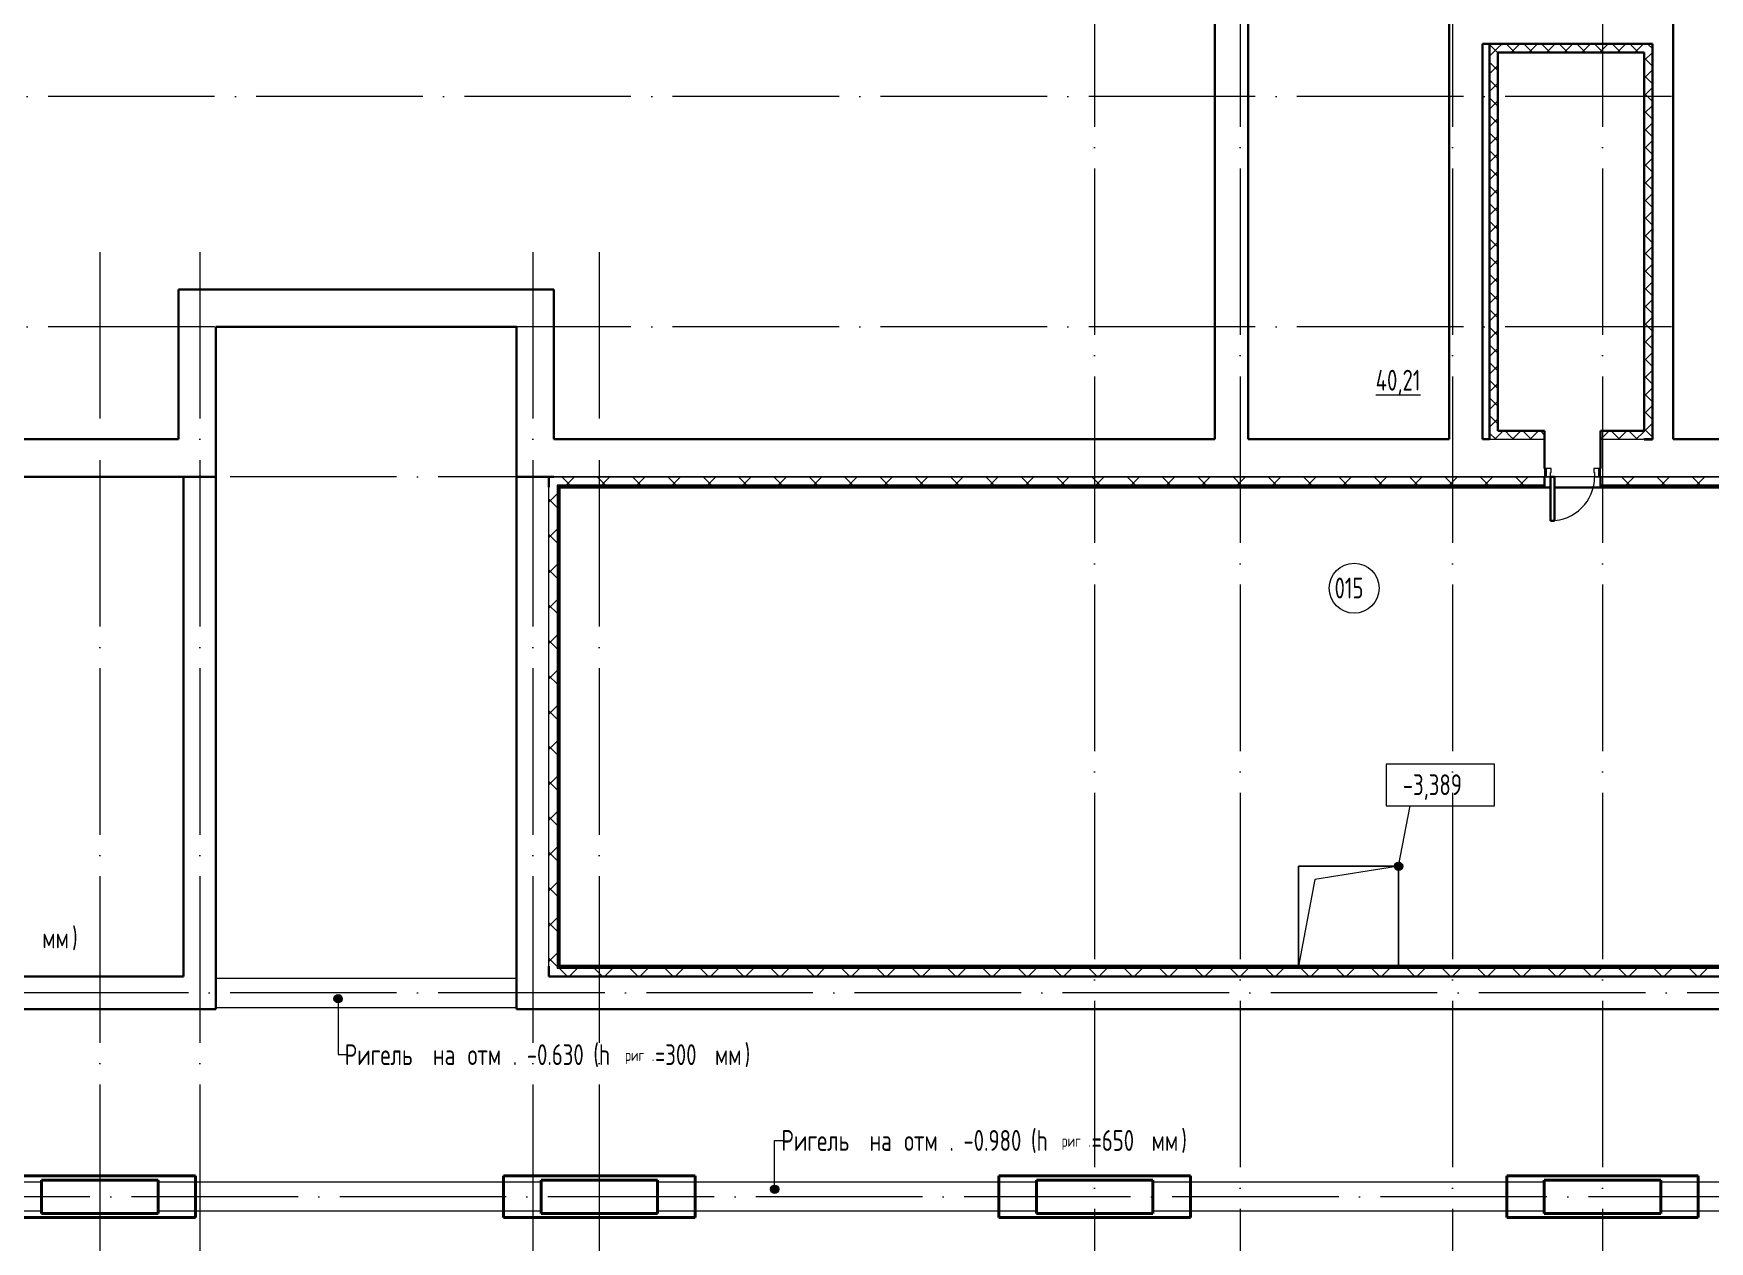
# Model space of a CAD drawing. Header units: millimetres. Extents: x -259793 to 503324, y -44556 to 93494.
# Drawn here: x -220063 to -199932, y -15426 to -913 of the extents above; entities that cross this region are included whole.
import ezdxf

# ---------------------------------------------------------------- set-up
doc = ezdxf.new("R2010")
doc.units = ezdxf.units.MM
doc.linetypes.add('ADSK_Линия сетки', pattern=[25, 20, -2.5, 0, -2.5])
doc.linetypes.add('ADSK_Сверху', pattern=[450, 300, -150])
for name, color, linetype, lineweight in [('Аннотация', 7, 'Continuous', 18), ('Двери', 252, 'Continuous', 9), ('Линии', 7, 'Continuous', 9), ('Марки помещений', 252, 'Continuous', 20), ('Несущие колонны', 252, 'Continuous', 18), ('Ограждение', 252, 'Continuous', 9), ('Оси', 252, 'Continuous', 9), ('Отметки', 7, 'Continuous', 9), ('Перекрытие', 252, 'Continuous', 18), ('Стены внутренние', 7, 'Continuous', 18), ('Стены наружные', 7, 'Continuous', 18), ('Стены штриховка', 7, 'Continuous', 9)]:
    doc.layers.add(name, color=color, linetype=linetype, lineweight=lineweight)
doc.styles.add('GOST Common_3', font='', dxfattribs={"height": 3.5})
doc.styles.add('GOST Common_4', font='', dxfattribs={"height": 7})
doc.styles.get('GOST Common_3').set_extended_font_data('GOST 2.304 type A')
doc.styles.get('GOST Common_4').set_extended_font_data('GOST 2.304 type A')
pattern_1 = [(0, (-224221, -2708.36), (0, 600), []), (90, (-224221, -2708.36), (-600, 4e-14), [])]

# ---------------------------------------------------------------- blocks, each defined once
blk = doc.blocks.new('подвал')
at = {"layer": 'Аннотация', "lineweight": 9, "true_color": 0x636466}
h = blk.add_hatch(color=251, dxfattribs=at)
edge = h.paths.add_edge_path()
edge.add_arc((-216405, -12509), 50, 0, 360)
h = blk.add_hatch(color=251, dxfattribs=at)
edge = h.paths.add_edge_path()
edge.add_arc((-211161, -14798), 50, 0, 360)
at = {"layer": 'Ограждение', "true_color": 0x636466}
h = blk.add_hatch(dxfattribs=at)
h.set_pattern_fill('FP_24', color=251, style=0, pattern_type=2)
h.set_pattern_definition(pattern_1)
h.paths.add_polyline_path([(-213747, -12118), (-213737, -12108), (-213737, -6373), (-213747, -6363), (-213747, -9247)])
h = blk.add_hatch(dxfattribs=at)
h.set_pattern_fill('FP_24', color=251, style=0, pattern_type=2)
h.set_pattern_definition(pattern_1)
h.paths.add_polyline_path([(-195632, -6373), (-194797, -6373), (-194787, -6363), (-201792, -6363), (-201792, -6373), (-200155, -6373)])
h.paths.add_polyline_path([(-213737, -6373), (-201842, -6373), (-201842, -6363), (-213747, -6363)])
h = blk.add_hatch(dxfattribs=at)
h.set_pattern_fill('FP_26', color=251, style=0, pattern_type=2)
h.set_pattern_definition([(0, (-224224.4, -2708.36), (0, 600), []), (90, (-224224.4, -2708.36), (-599.97, 4e-14), [])])
h.paths.add_polyline_path([(-213722, -12118), (-204867, -12118), (-204867, -12108), (-213737, -12108), (-213747, -12118), (-213737, -12118)])
h = blk.add_hatch(dxfattribs=at)
h.set_pattern_fill('FP_24', color=251, style=0, pattern_type=2)
h.set_pattern_definition(pattern_1)
h.paths.add_polyline_path([(-204677, -12118), (-203667, -12118), (-203667, -12108), (-204867, -12108), (-204867, -12118)])
h = blk.add_hatch(dxfattribs=at)
h.set_pattern_fill('FP_25', color=251, style=0, pattern_type=2)
h.set_pattern_definition([(0, (-224213.5, -2708.36), (0, 600), []), (90, (-224213.5, -2708.36), (-599.97, 4e-14), [])])
h.paths.add_polyline_path([(-194787, -12118), (-194797, -12108), (-203667, -12108), (-203667, -12118), (-194797, -12118)])
at = {"layer": 'Отметки', "true_color": 0x636466}
h = blk.add_hatch(color=251, dxfattribs=at)
edge = h.paths.add_edge_path()
edge.add_arc((-203667, -10918), 50, 0, 360)
at = {"color": 251, "lineweight": 18, "true_color": 0x636466}
for p, q in [((-204867, -12118), (-204867, -10918)), ((-204867, -10918), (-203667, -10918)), ((-203667, -10918), (-204674, -11078)), ((-203667, -10918), (-203667, -12118)), ((-204674, -11078), (-204867, -12118))]:
    blk.add_line(p, q, dxfattribs=at)
at = {"layer": 'Аннотация', "color": 251, "lineweight": 20, "true_color": 0x636466, "extrusion": (0, 0, -1)}
for p, q in [((-202515, -9690), (-203815, -9690)), ((-203815, -9690), (-203815, -10190)), ((-202515, -10190), (-202515, -9690)), ((-203815, -10190), (-202515, -10190))]:
    blk.add_line(p, q, dxfattribs=at)
at = {"layer": 'Аннотация', "color": 251, "lineweight": 9, "true_color": 0x636466}
for p, q in [((-216405, -12509), (-216405, -13181)), ((-216405, -13181), (-216302, -13181)), ((-211161, -14212), (-211058, -14212)), ((-211161, -14798), (-211161, -14212))]:
    blk.add_line(p, q, dxfattribs=at)
for centre in [(-216405, -12509), (-211161, -14798)]:
    blk.add_circle(centre, 50, dxfattribs=at)
at = {"layer": 'Двери', "color": 251, "true_color": 0x636466}
for p, q in [((-201892, -6138), (-201912, -6138)), ((-201912, -6138), (-201912, -6238)), ((-201912, -6238), (-201892, -6238)), ((-201892, -6138), (-201892, -6238)), ((-201832, -6138), (-201892, -6138)), ((-201892, -6238), (-201892, -6138)), ((-201892, -6238), (-201842, -6238)), ((-201842, -6238), (-201842, -6188)), ((-201842, -6188), (-201832, -6188)), ((-201832, -6188), (-201832, -6138)), ((-201262, -6138), (-201322, -6138)), ((-201322, -6138), (-201322, -6188)), ((-201322, -6188), (-201312, -6188)), ((-201312, -6188), (-201312, -6238)), ((-201312, -6238), (-201262, -6238)), ((-201262, -6238), (-201262, -6138)), ((-201262, -6138), (-201262, -6238)), ((-201242, -6138), (-201262, -6138)), ((-201262, -6238), (-201242, -6238)), ((-201242, -6238), (-201242, -6138))]:
    blk.add_line(p, q, dxfattribs=at)
at = {"layer": 'Двери', "color": 251, "lineweight": 30, "true_color": 0x636466}
for p, q in [((-201792, -6238), (-201842, -6238)), ((-201842, -6238), (-201842, -6768)), ((-201792, -6768), (-201792, -6238)), ((-201842, -6768), (-201792, -6768))]:
    blk.add_line(p, q, dxfattribs=at)
at = {"layer": 'Двери', "color": 251, "true_color": 0x636466}
blk.add_arc((-201842, -6238), 530, 270, 0, dxfattribs=at)
at = {"layer": 'Линии', "color": 251, "linetype": 'ADSK_Сверху', "ltscale": 100, "true_color": 0x636466}
for p, q in [((-217872, -12263), (-214262, -12263)), ((-217872, -12613), (-214262, -12613)), ((-219967, -14713), (-220872, -14713)), ((-213967, -14713), (-218567, -14713)), ((-208017, -14713), (-212567, -14713)), ((-201917, -14713), (-206617, -14713)), ((-195967, -14713), (-200517, -14713)), ((-219967, -15063), (-220872, -15063)), ((-213967, -15063), (-218567, -15063)), ((-208017, -15063), (-212567, -15063)), ((-201917, -15063), (-206617, -15063)), ((-195967, -15063), (-200517, -15063))]:
    blk.add_line(p, q, dxfattribs=at)
at = {"layer": 'Марки помещений', "color": 251, "true_color": 0x636466}
blk.add_circle((-204200, -7578), 300, dxfattribs=at)
at = {"layer": 'Несущие колонны', "color": 251, "lineweight": 40, "true_color": 0x636466}
for p, q in [((-220417, -14638), (-218117, -14638)), ((-219967, -15088), (-219967, -14688)), ((-219967, -14688), (-218567, -14688)), ((-218567, -14688), (-218567, -15088)), ((-218117, -14638), (-218117, -15138)), ((-214417, -15138), (-214417, -14638)), ((-214417, -14638), (-212117, -14638)), ((-213967, -15088), (-213967, -14688)), ((-213967, -14688), (-212567, -14688)), ((-212567, -14688), (-212567, -15088)), ((-212117, -14638), (-212117, -15138)), ((-208467, -15138), (-208467, -14638)), ((-208467, -14638), (-206167, -14638)), ((-208017, -15088), (-208017, -14688)), ((-208017, -14688), (-206617, -14688)), ((-206617, -14688), (-206617, -15088)), ((-206167, -14638), (-206167, -15138)), ((-202367, -15138), (-202367, -14638)), ((-202367, -14638), (-200067, -14638)), ((-201917, -15088), (-201917, -14688)), ((-201917, -14688), (-200517, -14688)), ((-200517, -14688), (-200517, -15088)), ((-200067, -14638), (-200067, -15138)), ((-218567, -15088), (-219967, -15088)), ((-212567, -15088), (-213967, -15088)), ((-206617, -15088), (-208017, -15088)), ((-200517, -15088), (-201917, -15088)), ((-218117, -15138), (-220417, -15138)), ((-212117, -15138), (-214417, -15138)), ((-206167, -15138), (-208467, -15138)), ((-200067, -15138), (-202367, -15138))]:
    blk.add_line(p, q, dxfattribs=at)
at = {"layer": 'Несущие колонны', "color": 251, "true_color": 0x636466}
for p, q in [((-220417, -14638), (-218117, -14638)), ((-219967, -14688), (-218567, -14688)), ((-219967, -15088), (-219967, -14688)), ((-218567, -14688), (-218567, -15088)), ((-218117, -14638), (-218117, -15138)), ((-214417, -14638), (-212117, -14638)), ((-214417, -15138), (-214417, -14638)), ((-213967, -14688), (-212567, -14688)), ((-213967, -15088), (-213967, -14688)), ((-212567, -14688), (-212567, -15088)), ((-212117, -14638), (-212117, -15138)), ((-208467, -14638), (-206167, -14638)), ((-208467, -15138), (-208467, -14638)), ((-208017, -14688), (-206617, -14688)), ((-208017, -15088), (-208017, -14688)), ((-206617, -14688), (-206617, -15088)), ((-206167, -14638), (-206167, -15138)), ((-202367, -14638), (-200067, -14638)), ((-202367, -15138), (-202367, -14638)), ((-201917, -14688), (-200517, -14688)), ((-201917, -15088), (-201917, -14688)), ((-200517, -14688), (-200517, -15088)), ((-200067, -14638), (-200067, -15138)), ((-218567, -15088), (-219967, -15088)), ((-212567, -15088), (-213967, -15088)), ((-206617, -15088), (-208017, -15088)), ((-200517, -15088), (-201917, -15088)), ((-218117, -15138), (-220417, -15138)), ((-212117, -15138), (-214417, -15138)), ((-206167, -15138), (-208467, -15138)), ((-200067, -15138), (-202367, -15138))]:
    blk.add_line(p, q, dxfattribs=at)
at = {"layer": 'Ограждение', "color": 251, "true_color": 0x636466}
for p, q in [((-213747, -6363), (-213737, -6373)), ((-213737, -6373), (-213747, -6363)), ((-213737, -12108), (-213737, -6373)), ((-213737, -6373), (-201842, -6373)), ((-201842, -6363), (-201912, -6363)), ((-201242, -6363), (-201792, -6363)), ((-201792, -6373), (-194797, -6373)), ((-213737, -12108), (-213747, -12118)), ((-204867, -12108), (-213737, -12108)), ((-203667, -12108), (-204867, -12108)), ((-204867, -12108), (-204867, -12118)), ((-194797, -12108), (-203667, -12108)), ((-203667, -12108), (-203667, -12118))]:
    blk.add_line(p, q, dxfattribs=at)
at = {"layer": 'Оси', "color": 251, "linetype": 'ADSK_Линия сетки', "ltscale": 100, "true_color": 0x636466}
for p, q in [((-207317, 29968), (-207317, -28468)), ((-205567, 29968), (-205567, -28468)), ((-203017, 29968), (-203017, -28468)), ((-201217, 29968), (-201217, -28468)), ((-200387, -1668), (-244528, -1668)), ((-219267, -3538), (-219267, -28468)), ((-218067, -3538), (-218067, -27198)), ((-214067, -3538), (-214067, -28468)), ((-213267, -3538), (-213267, -27198)), ((-200387, -4438), (-244528, -4438)), ((-168200, -6238), (-244528, -6238)), ((-168200, -12438), (-244528, -12438)), ((-174384, -14888), (-244528, -14888))]:
    blk.add_line(p, q, dxfattribs=at)
at = {"layer": 'Отметки', "color": 251, "lineweight": 20, "true_color": 0x636466}
for p, q in [((-203667, -10918), (-203525, -10190)), ((-203525, -10190), (-203165, -10190))]:
    blk.add_line(p, q, dxfattribs=at)
at = {"layer": 'Отметки', "color": 251, "true_color": 0x636466}
blk.add_circle((-203667, -10918), 50, dxfattribs=at)
at = {"layer": 'Перекрытие', "color": 251, "true_color": 0x636466}
for p, q in [((-201312, -6238), (-201792, -6238)), ((-204867, -10918), (-204867, -12108)), ((-203667, -10918), (-204867, -10918)), ((-203667, -12108), (-203667, -10918))]:
    blk.add_line(p, q, dxfattribs=at)
at = {"layer": 'Стены внутренние', "color": 251, "lineweight": 30, "true_color": 0x636466}
for p, q in [((-202575, -1038), (-202575, -5788)), ((-200615, -1038), (-202575, -1038)), ((-202473, -5688), (-202473, -1140)), ((-202473, -1140), (-200717, -1140)), ((-200717, -1140), (-200717, -5688)), ((-200615, -5790), (-200615, -1038)), ((-201912, -5688), (-202473, -5688)), ((-201912, -5688), (-201912, -5788)), ((-201242, -5688), (-200717, -5688)), ((-201242, -5688), (-201242, -5788)), ((-200717, -5788), (-200717, -5790)), ((-200717, -5790), (-200615, -5790))]:
    blk.add_line(p, q, dxfattribs=at)
at = {"layer": 'Стены внутренние', "color": 251, "linetype": 'Continuous', "lineweight": 9, "true_color": 0x636466}
for p, q in [((-202575, -1205), (-202573, -1205)), ((-202473, -1147), (-202573, -1047)), ((-202573, -1186), (-202473, -1086)), ((-202473, -1086), (-202427, -1040)), ((-202268, -1140), (-202368, -1040)), ((-202315, -1140), (-202215, -1040)), ((-202056, -1140), (-202156, -1040)), ((-202103, -1140), (-202003, -1040)), ((-201844, -1140), (-201944, -1040)), ((-201891, -1140), (-201791, -1040)), ((-201632, -1140), (-201732, -1040)), ((-201679, -1140), (-201579, -1040)), ((-201419, -1140), (-201519, -1040)), ((-201466, -1140), (-201366, -1040)), ((-201207, -1140), (-201307, -1040)), ((-201293, -1038), (-201294, -1040)), ((-201254, -1140), (-201154, -1040)), ((-200995, -1140), (-201095, -1040)), ((-201042, -1140), (-200942, -1040)), ((-200783, -1140), (-200883, -1040)), ((-200830, -1140), (-200730, -1040)), ((-200717, -1239), (-200618, -1140)), ((-200617, -1306), (-200717, -1206)), ((-200617, -1094), (-200671, -1040)), ((-200618, -1140), (-200617, -1139)), ((-200615, -1082), (-200615, -1082)), ((-202473, -1359), (-202573, -1259)), ((-202573, -1398), (-202473, -1298)), ((-200717, -1451), (-200617, -1351)), ((-200615, -1286), (-200617, -1289)), ((-202473, -1571), (-202573, -1471)), ((-202573, -1610), (-202473, -1510)), ((-200617, -1518), (-200717, -1418)), ((-200717, -1663), (-200617, -1563)), ((-202473, -1784), (-202573, -1684)), ((-202573, -1822), (-202473, -1722)), ((-200617, -1730), (-200717, -1630)), ((-200717, -1876), (-200617, -1776)), ((-200615, -1720), (-200617, -1716)), ((-202575, -1814), (-202573, -1814)), ((-202473, -1996), (-202573, -1896)), ((-202573, -2034), (-202473, -1934)), ((-200617, -1943), (-200717, -1843)), ((-200717, -2088), (-200617, -1988)), ((-202575, -2018), (-202573, -2018)), ((-202573, -2035), (-202575, -2039)), ((-202473, -2208), (-202573, -2108)), ((-202573, -2247), (-202473, -2147)), ((-200617, -2155), (-200717, -2055)), ((-200717, -2300), (-200617, -2200)), ((-200615, -2099), (-200617, -2102)), ((-202575, -2322), (-202573, -2322)), ((-202573, -2393), (-202575, -2389)), ((-202473, -2420), (-202573, -2320)), ((-202573, -2459), (-202473, -2359)), ((-200617, -2367), (-200717, -2267)), ((-200717, -2512), (-200617, -2412)), ((-202473, -2632), (-202573, -2532)), ((-202573, -2671), (-202473, -2571)), ((-200617, -2579), (-200717, -2479)), ((-202473, -2844), (-202573, -2744)), ((-202573, -2883), (-202473, -2783)), ((-200717, -2724), (-200617, -2624)), ((-200617, -2791), (-200717, -2691)), ((-202575, -2932), (-202573, -2932)), ((-202473, -3056), (-202573, -2956)), ((-202573, -3095), (-202473, -2995)), ((-200717, -2936), (-200617, -2836)), ((-200617, -3003), (-200717, -2903)), ((-202575, -3135), (-202573, -3135)), ((-202473, -3269), (-202573, -3169)), ((-202573, -3307), (-202473, -3207)), ((-200717, -3148), (-200617, -3048)), ((-200617, -3215), (-200717, -3115)), ((-202473, -3481), (-202573, -3381)), ((-202573, -3519), (-202473, -3419)), ((-200717, -3360), (-200617, -3260)), ((-200617, -3427), (-200717, -3327)), ((-202575, -3440), (-202573, -3440)), ((-202473, -3693), (-202573, -3593)), ((-200717, -3573), (-200617, -3473)), ((-200617, -3640), (-200717, -3540)), ((-200615, -3521), (-200617, -3524)), ((-202573, -3732), (-202473, -3632)), ((-202473, -3905), (-202573, -3805)), ((-200717, -3785), (-200617, -3685)), ((-200617, -3852), (-200717, -3752)), ((-202573, -3944), (-202473, -3844)), ((-202473, -4117), (-202573, -4017)), ((-200717, -3997), (-200617, -3897)), ((-200617, -4064), (-200717, -3964)), ((-200615, -3955), (-200617, -3952)), ((-202575, -4050), (-202573, -4050)), ((-202573, -4156), (-202473, -4056)), ((-200717, -4209), (-200617, -4109)), ((-200617, -4276), (-200717, -4176)), ((-202575, -4253), (-202573, -4253)), ((-202473, -4329), (-202573, -4229)), ((-202573, -4368), (-202473, -4268)), ((-200717, -4421), (-200617, -4321)), ((-200617, -4488), (-200717, -4388)), ((-200615, -4334), (-200617, -4337)), ((-202575, -4558), (-202573, -4558)), ((-202573, -4628), (-202575, -4624)), ((-202473, -4541), (-202573, -4441)), ((-202573, -4580), (-202473, -4480)), ((-200717, -4633), (-200617, -4533)), ((-200617, -4700), (-200717, -4600)), ((-202473, -4753), (-202573, -4653)), ((-202573, -4792), (-202473, -4692)), ((-200717, -4845), (-200617, -4745)), ((-200617, -4912), (-200717, -4812)), ((-202473, -4966), (-202573, -4866)), ((-202573, -5004), (-202473, -4904)), ((-200717, -5057), (-200617, -4957)), ((-200617, -5125), (-200717, -5025)), ((-202575, -5167), (-202573, -5167)), ((-202473, -5178), (-202573, -5078)), ((-202573, -5216), (-202473, -5116)), ((-200717, -5270), (-200617, -5170)), ((-202575, -5370), (-202573, -5370)), ((-202473, -5390), (-202573, -5290)), ((-202573, -5429), (-202473, -5329)), ((-200617, -5337), (-200717, -5237)), ((-200717, -5482), (-200617, -5382)), ((-202473, -5602), (-202573, -5502)), ((-202573, -5641), (-202473, -5541)), ((-200617, -5549), (-200717, -5449)), ((-200717, -5694), (-200617, -5594)), ((-202575, -5675), (-202573, -5675)), ((-202499, -5788), (-202573, -5714)), ((-202508, -5788), (-202408, -5688)), ((-202326, -5749), (-202387, -5688)), ((-202287, -5788), (-202326, -5749)), ((-202296, -5788), (-202196, -5688)), ((-202075, -5788), (-202175, -5688)), ((-202084, -5788), (-201984, -5688)), ((-201912, -5739), (-201963, -5688)), ((-201226, -5788), (-201242, -5772)), ((-201235, -5788), (-201135, -5688)), ((-201014, -5788), (-201114, -5688)), ((-201023, -5788), (-200923, -5688)), ((-200802, -5788), (-200902, -5688)), ((-200811, -5788), (-200726, -5703)), ((-200726, -5703), (-200717, -5694)), ((-200617, -5761), (-200717, -5661))]:
    blk.add_line(p, q, dxfattribs=at)
at = {"layer": 'Стены внутренние', "color": 251, "true_color": 0x636466}
for p, q in [((-202573, -5788), (-201912, -5788)), ((-201242, -5788), (-200726, -5788)), ((-200615, -5788), (-200617, -5788))]:
    blk.add_line(p, q, dxfattribs=at)
at = {"layer": 'Стены наружные', "color": 251, "lineweight": 30, "true_color": 0x636466}
for p, q in [((-205472, -5788), (-205472, 10987)), ((-203057, 10987), (-203057, -5788)), ((-205872, 10412), (-205872, -5788)), ((-200367, -5788), (-200367, -788)), ((-202657, -1038), (-202575, -1038)), ((-202657, -5788), (-202657, -1038)), ((-200617, -1038), (-200617, -5788)), ((-218322, -3988), (-218322, -5788)), ((-213812, -3988), (-218322, -3988)), ((-213812, -5788), (-213812, -3988)), ((-217872, -6238), (-217872, -4438)), ((-217872, -4438), (-214262, -4438)), ((-214262, -4438), (-214262, -12633)), ((-233707, -5788), (-218322, -5788)), ((-213812, -5788), (-205872, -5788)), ((-205472, -5788), (-203057, -5788)), ((-202657, -5788), (-202575, -5788)), ((-201912, -6138), (-201912, -5788)), ((-201242, -6138), (-201242, -5788)), ((-200617, -5788), (-200717, -5788)), ((-194722, -5788), (-200367, -5788)), ((-231722, -6238), (-217872, -6238)), ((-218262, -6238), (-218262, -12243)), ((-217872, -12633), (-217872, -6238)), ((-214262, -6238), (-213812, -6238)), ((-213812, -6238), (-214262, -6238)), ((-213872, -6363), (-213872, -6238)), ((-201912, -6363), (-201912, -6238)), ((-201242, -6363), (-201242, -6238)), ((-213747, -6363), (-201912, -6363)), ((-213747, -12118), (-213747, -6363)), ((-194787, -6363), (-201242, -6363)), ((-218262, -12243), (-221002, -12243)), ((-213872, -12243), (-213872, -12118)), ((-194662, -12243), (-213872, -12243)), ((-194787, -12118), (-213747, -12118)), ((-221002, -12633), (-217872, -12633)), ((-214262, -12633), (-194272, -12633))]:
    blk.add_line(p, q, dxfattribs=at)
at = {"layer": 'Стены наружные', "color": 251, "true_color": 0x636466}
for p, q in [((-202573, -5788), (-202575, -5788)), ((-200717, -5788), (-200726, -5788)), ((-213812, -6238), (-201912, -6238)), ((-201912, -6238), (-213812, -6238)), ((-201242, -6238), (-194722, -6238)), ((-194722, -6238), (-201242, -6238)), ((-213872, -12118), (-213872, -6363))]:
    blk.add_line(p, q, dxfattribs=at)
at = {"layer": 'Стены наружные', "color": 251, "linetype": 'Continuous', "lineweight": 9, "true_color": 0x636466}
for p, q in [((-213616, -6338), (-213716, -6238)), ((-213616, -6338), (-213716, -6238)), ((-213665, -6338), (-213565, -6238)), ((-213665, -6338), (-213565, -6238)), ((-213192, -6338), (-213292, -6238)), ((-213192, -6338), (-213292, -6238)), ((-213241, -6338), (-213141, -6238)), ((-213241, -6338), (-213141, -6238)), ((-212768, -6338), (-212868, -6238)), ((-212768, -6338), (-212868, -6238)), ((-212816, -6338), (-212716, -6238)), ((-212816, -6338), (-212716, -6238)), ((-212343, -6338), (-212443, -6238)), ((-212343, -6338), (-212443, -6238)), ((-212392, -6338), (-212292, -6238)), ((-212392, -6338), (-212292, -6238)), ((-211919, -6338), (-212019, -6238)), ((-211919, -6338), (-212019, -6238)), ((-211968, -6338), (-211868, -6238)), ((-211968, -6338), (-211868, -6238)), ((-211495, -6338), (-211595, -6238)), ((-211495, -6338), (-211595, -6238)), ((-211543, -6338), (-211443, -6238)), ((-211543, -6338), (-211443, -6238)), ((-211071, -6338), (-211171, -6238)), ((-211071, -6338), (-211171, -6238)), ((-211119, -6338), (-211019, -6238)), ((-211119, -6338), (-211019, -6238)), ((-210646, -6338), (-210746, -6238)), ((-210646, -6338), (-210746, -6238)), ((-210695, -6338), (-210595, -6238)), ((-210695, -6338), (-210595, -6238)), ((-210222, -6338), (-210322, -6238)), ((-210222, -6338), (-210322, -6238)), ((-210271, -6338), (-210171, -6238)), ((-210271, -6338), (-210171, -6238)), ((-209798, -6338), (-209898, -6238)), ((-209798, -6338), (-209898, -6238)), ((-209846, -6338), (-209746, -6238)), ((-209846, -6338), (-209746, -6238)), ((-209374, -6338), (-209474, -6238)), ((-209374, -6338), (-209474, -6238)), ((-209422, -6338), (-209322, -6238)), ((-209422, -6338), (-209322, -6238)), ((-208949, -6338), (-209049, -6238)), ((-208949, -6338), (-209049, -6238)), ((-208998, -6338), (-208898, -6238)), ((-208998, -6338), (-208898, -6238)), ((-208525, -6338), (-208625, -6238)), ((-208525, -6338), (-208625, -6238)), ((-208574, -6338), (-208474, -6238)), ((-208574, -6338), (-208474, -6238)), ((-208101, -6338), (-208201, -6238)), ((-208101, -6338), (-208201, -6238)), ((-208149, -6338), (-208049, -6238)), ((-208149, -6338), (-208049, -6238)), ((-207677, -6338), (-207777, -6238)), ((-207677, -6338), (-207777, -6238)), ((-207725, -6338), (-207625, -6238)), ((-207725, -6338), (-207625, -6238)), ((-207252, -6338), (-207352, -6238)), ((-207252, -6338), (-207352, -6238)), ((-207301, -6338), (-207201, -6238)), ((-207301, -6338), (-207201, -6238)), ((-206828, -6338), (-206928, -6238)), ((-206828, -6338), (-206928, -6238)), ((-206877, -6338), (-206777, -6238)), ((-206877, -6338), (-206777, -6238)), ((-206404, -6338), (-206504, -6238)), ((-206404, -6338), (-206504, -6238)), ((-206452, -6338), (-206352, -6238)), ((-206452, -6338), (-206352, -6238)), ((-205979, -6338), (-206079, -6238)), ((-205979, -6338), (-206079, -6238)), ((-206028, -6338), (-205928, -6238)), ((-206028, -6338), (-205928, -6238)), ((-205555, -6338), (-205655, -6238)), ((-205555, -6338), (-205655, -6238)), ((-205604, -6338), (-205504, -6238)), ((-205604, -6338), (-205504, -6238)), ((-205131, -6338), (-205231, -6238)), ((-205131, -6338), (-205231, -6238)), ((-205180, -6338), (-205080, -6238)), ((-205180, -6338), (-205080, -6238)), ((-204707, -6338), (-204807, -6238)), ((-204707, -6338), (-204807, -6238)), ((-204755, -6338), (-204655, -6238)), ((-204755, -6338), (-204655, -6238)), ((-204282, -6338), (-204382, -6238)), ((-204282, -6338), (-204382, -6238)), ((-204331, -6338), (-204231, -6238)), ((-204331, -6338), (-204231, -6238)), ((-203858, -6338), (-203958, -6238)), ((-203858, -6338), (-203958, -6238)), ((-203907, -6338), (-203807, -6238)), ((-203907, -6338), (-203807, -6238)), ((-203434, -6338), (-203534, -6238)), ((-203434, -6338), (-203534, -6238)), ((-203482, -6338), (-203382, -6238)), ((-203482, -6338), (-203382, -6238)), ((-203010, -6338), (-203110, -6238)), ((-203010, -6338), (-203110, -6238)), ((-203058, -6338), (-202958, -6238)), ((-203058, -6338), (-202958, -6238)), ((-202585, -6338), (-202685, -6238)), ((-202585, -6338), (-202685, -6238)), ((-202634, -6338), (-202534, -6238)), ((-202634, -6338), (-202534, -6238)), ((-202161, -6338), (-202261, -6238)), ((-202161, -6338), (-202261, -6238)), ((-202210, -6338), (-202110, -6238)), ((-202210, -6338), (-202110, -6238)), ((-200888, -6338), (-200988, -6238)), ((-200888, -6338), (-200988, -6238)), ((-200937, -6338), (-200837, -6238)), ((-200937, -6338), (-200837, -6238)), ((-200464, -6338), (-200564, -6238)), ((-200464, -6338), (-200564, -6238)), ((-200513, -6338), (-200413, -6238)), ((-200513, -6338), (-200413, -6238)), ((-200040, -6338), (-200140, -6238)), ((-200040, -6338), (-200140, -6238)), ((-200088, -6338), (-199988, -6238)), ((-200088, -6338), (-199988, -6238)), ((-213665, -6361), (-213665, -6363)), ((-213560, -6361), (-213560, -6363)), ((-213455, -6361), (-213455, -6363)), ((-213350, -6361), (-213350, -6363)), ((-213245, -6361), (-213245, -6363)), ((-213140, -6361), (-213140, -6363)), ((-213035, -6361), (-213035, -6363)), ((-212930, -6361), (-212930, -6363)), ((-212825, -6361), (-212825, -6363)), ((-212720, -6361), (-212720, -6363)), ((-212615, -6361), (-212615, -6363)), ((-212510, -6361), (-212510, -6363)), ((-212405, -6361), (-212405, -6363)), ((-212300, -6361), (-212300, -6363)), ((-212195, -6361), (-212195, -6363)), ((-212090, -6361), (-212090, -6363)), ((-211985, -6361), (-211985, -6363)), ((-211880, -6361), (-211880, -6363)), ((-211775, -6361), (-211775, -6363)), ((-211670, -6361), (-211670, -6363)), ((-211565, -6361), (-211565, -6363)), ((-211460, -6361), (-211460, -6363)), ((-211355, -6361), (-211355, -6363)), ((-211250, -6361), (-211250, -6363)), ((-211145, -6361), (-211145, -6363)), ((-211040, -6361), (-211040, -6363)), ((-210935, -6361), (-210935, -6363)), ((-210830, -6361), (-210830, -6363)), ((-210725, -6361), (-210725, -6363)), ((-210620, -6361), (-210620, -6363)), ((-210515, -6361), (-210515, -6363)), ((-210410, -6361), (-210410, -6363)), ((-210305, -6361), (-210305, -6363)), ((-210200, -6361), (-210200, -6363)), ((-210095, -6361), (-210095, -6363)), ((-209990, -6361), (-209990, -6363)), ((-209885, -6361), (-209885, -6363)), ((-209780, -6361), (-209780, -6363)), ((-209675, -6361), (-209675, -6363)), ((-209570, -6361), (-209570, -6363)), ((-209465, -6361), (-209465, -6363)), ((-209360, -6361), (-209360, -6363)), ((-209255, -6361), (-209255, -6363)), ((-209150, -6361), (-209150, -6363)), ((-209045, -6361), (-209045, -6363)), ((-208940, -6361), (-208940, -6363)), ((-208835, -6361), (-208835, -6363)), ((-208730, -6361), (-208730, -6363)), ((-208625, -6361), (-208625, -6363)), ((-208520, -6361), (-208520, -6363)), ((-208415, -6361), (-208415, -6363)), ((-208310, -6361), (-208310, -6363)), ((-208205, -6361), (-208205, -6363)), ((-208100, -6361), (-208100, -6363)), ((-207995, -6361), (-207995, -6363)), ((-207890, -6361), (-207890, -6363)), ((-207785, -6361), (-207785, -6363)), ((-207680, -6361), (-207680, -6363)), ((-207575, -6361), (-207575, -6363)), ((-207470, -6361), (-207470, -6363)), ((-207365, -6361), (-207365, -6363)), ((-207260, -6361), (-207260, -6363)), ((-207155, -6361), (-207155, -6363)), ((-207050, -6361), (-207050, -6363)), ((-206945, -6361), (-206945, -6363)), ((-206840, -6361), (-206840, -6363)), ((-206735, -6361), (-206735, -6363)), ((-206630, -6361), (-206630, -6363)), ((-206525, -6361), (-206525, -6363)), ((-206420, -6361), (-206420, -6363)), ((-206315, -6361), (-206315, -6363)), ((-206210, -6361), (-206210, -6363)), ((-206105, -6361), (-206105, -6363)), ((-206000, -6361), (-206000, -6363)), ((-205895, -6361), (-205895, -6363)), ((-205790, -6361), (-205790, -6363)), ((-205685, -6361), (-205685, -6363)), ((-205580, -6361), (-205580, -6363)), ((-205475, -6361), (-205475, -6363)), ((-205370, -6361), (-205370, -6363)), ((-205265, -6361), (-205265, -6363)), ((-205160, -6361), (-205160, -6363)), ((-205055, -6361), (-205055, -6363)), ((-204950, -6361), (-204950, -6363)), ((-204845, -6361), (-204845, -6363)), ((-204740, -6361), (-204740, -6363)), ((-204635, -6361), (-204635, -6363)), ((-204530, -6361), (-204530, -6363)), ((-204425, -6361), (-204425, -6363)), ((-204320, -6361), (-204320, -6363)), ((-204215, -6361), (-204215, -6363)), ((-204110, -6361), (-204110, -6363)), ((-204005, -6361), (-204005, -6363)), ((-203900, -6361), (-203900, -6363)), ((-203795, -6361), (-203795, -6363)), ((-203690, -6361), (-203690, -6363)), ((-203585, -6361), (-203585, -6363)), ((-203480, -6361), (-203480, -6363)), ((-203375, -6361), (-203375, -6363)), ((-203270, -6361), (-203270, -6363)), ((-203165, -6361), (-203165, -6363)), ((-203060, -6361), (-203060, -6363)), ((-202955, -6361), (-202955, -6363)), ((-202850, -6361), (-202850, -6363)), ((-202745, -6361), (-202745, -6363)), ((-202640, -6361), (-202640, -6363)), ((-202535, -6361), (-202535, -6363)), ((-202430, -6361), (-202430, -6363)), ((-202325, -6361), (-202325, -6363)), ((-202220, -6361), (-202220, -6363)), ((-202115, -6361), (-202115, -6363)), ((-202010, -6361), (-202010, -6363)), ((-201170, -6361), (-201170, -6363)), ((-201065, -6361), (-201065, -6363)), ((-200960, -6361), (-200960, -6363)), ((-200855, -6361), (-200855, -6363)), ((-200750, -6361), (-200750, -6363)), ((-200645, -6361), (-200645, -6363)), ((-200540, -6361), (-200540, -6363)), ((-200435, -6361), (-200435, -6363)), ((-200330, -6361), (-200330, -6363)), ((-200225, -6361), (-200225, -6363)), ((-200120, -6361), (-200120, -6363)), ((-200015, -6361), (-200015, -6363)), ((-213872, -6545), (-213772, -6445)), ((-213872, -6545), (-213772, -6445)), ((-213772, -6607), (-213872, -6507)), ((-213772, -6607), (-213872, -6507)), ((-213749, -6458), (-213747, -6458)), ((-213749, -6563), (-213747, -6563)), ((-213749, -6668), (-213747, -6668)), ((-213749, -6773), (-213747, -6773)), ((-213872, -6969), (-213772, -6869)), ((-213872, -6969), (-213772, -6869)), ((-213772, -7031), (-213872, -6931)), ((-213772, -7031), (-213872, -6931)), ((-213749, -6878), (-213747, -6878)), ((-213749, -6983), (-213747, -6983)), ((-213749, -7088), (-213747, -7088)), ((-213749, -7193), (-213747, -7193)), ((-213872, -7394), (-213772, -7294)), ((-213872, -7394), (-213772, -7294)), ((-213772, -7455), (-213872, -7355)), ((-213772, -7455), (-213872, -7355)), ((-213749, -7298), (-213747, -7298)), ((-213749, -7403), (-213747, -7403)), ((-213749, -7508), (-213747, -7508)), ((-213749, -7613), (-213747, -7613)), ((-213872, -7818), (-213772, -7718)), ((-213872, -7818), (-213772, -7718)), ((-213772, -7879), (-213872, -7779)), ((-213772, -7879), (-213872, -7779)), ((-213749, -7718), (-213747, -7718)), ((-213749, -7823), (-213747, -7823)), ((-213749, -7928), (-213747, -7928)), ((-213749, -8033), (-213747, -8033)), ((-213872, -8242), (-213772, -8142)), ((-213872, -8242), (-213772, -8142)), ((-213772, -8304), (-213872, -8204)), ((-213772, -8304), (-213872, -8204)), ((-213749, -8138), (-213747, -8138)), ((-213749, -8243), (-213747, -8243)), ((-213749, -8348), (-213747, -8348)), ((-213749, -8453), (-213747, -8453)), ((-213872, -8667), (-213772, -8567)), ((-213872, -8667), (-213772, -8567)), ((-213772, -8728), (-213872, -8628)), ((-213772, -8728), (-213872, -8628)), ((-213749, -8558), (-213747, -8558)), ((-213749, -8663), (-213747, -8663)), ((-213749, -8768), (-213747, -8768)), ((-213872, -9091), (-213772, -8991)), ((-213872, -9091), (-213772, -8991)), ((-213772, -9152), (-213872, -9052)), ((-213772, -9152), (-213872, -9052)), ((-213749, -8873), (-213747, -8873)), ((-213749, -8978), (-213747, -8978)), ((-213749, -9083), (-213747, -9083)), ((-213749, -9188), (-213747, -9188)), ((-213872, -9515), (-213772, -9415)), ((-213872, -9515), (-213772, -9415)), ((-213749, -9293), (-213747, -9293)), ((-213749, -9398), (-213747, -9398)), ((-213772, -9576), (-213872, -9476)), ((-213772, -9576), (-213872, -9476)), ((-213749, -9503), (-213747, -9503)), ((-213749, -9608), (-213747, -9608)), ((-213872, -9939), (-213772, -9839)), ((-213872, -9939), (-213772, -9839)), ((-213749, -9713), (-213747, -9713)), ((-213749, -9818), (-213747, -9818)), ((-213772, -10001), (-213872, -9901)), ((-213772, -10001), (-213872, -9901)), ((-213749, -9923), (-213747, -9923)), ((-213749, -10028), (-213747, -10028)), ((-213872, -10364), (-213772, -10264)), ((-213872, -10364), (-213772, -10264)), ((-213749, -10133), (-213747, -10133)), ((-213749, -10238), (-213747, -10238)), ((-213772, -10425), (-213872, -10325)), ((-213772, -10425), (-213872, -10325)), ((-213749, -10343), (-213747, -10343)), ((-213749, -10448), (-213747, -10448)), ((-213749, -10553), (-213747, -10553)), ((-213749, -10658), (-213747, -10658)), ((-213872, -10788), (-213772, -10688)), ((-213872, -10788), (-213772, -10688)), ((-213772, -10849), (-213872, -10749)), ((-213772, -10849), (-213872, -10749)), ((-213749, -10763), (-213747, -10763)), ((-213749, -10868), (-213747, -10868)), ((-213749, -10973), (-213747, -10973)), ((-213872, -11212), (-213772, -11112)), ((-213872, -11212), (-213772, -11112)), ((-213772, -11274), (-213872, -11174)), ((-213772, -11274), (-213872, -11174)), ((-213749, -11078), (-213747, -11078)), ((-213749, -11183), (-213747, -11183)), ((-213749, -11288), (-213747, -11288)), ((-213749, -11393), (-213747, -11393)), ((-213872, -11636), (-213772, -11536)), ((-213872, -11636), (-213772, -11536)), ((-213772, -11698), (-213872, -11598)), ((-213772, -11698), (-213872, -11598)), ((-213749, -11498), (-213747, -11498)), ((-213749, -11603), (-213747, -11603)), ((-213749, -11708), (-213747, -11708)), ((-213749, -11813), (-213747, -11813)), ((-213872, -12061), (-213772, -11961)), ((-213872, -12061), (-213772, -11961)), ((-213772, -12122), (-213872, -12022)), ((-213772, -12122), (-213872, -12022)), ((-213749, -11918), (-213747, -11918)), ((-213749, -12023), (-213747, -12023)), ((-213651, -12243), (-213751, -12143)), ((-213651, -12243), (-213751, -12143)), ((-213727, -12121), (-213727, -12118)), ((-213630, -12243), (-213530, -12143)), ((-213630, -12243), (-213530, -12143)), ((-213622, -12121), (-213622, -12118)), ((-213517, -12121), (-213517, -12118)), ((-213412, -12121), (-213412, -12118)), ((-213227, -12243), (-213327, -12143)), ((-213227, -12243), (-213327, -12143)), ((-213307, -12121), (-213307, -12118)), ((-213206, -12243), (-213106, -12143)), ((-213206, -12243), (-213106, -12143)), ((-213202, -12121), (-213202, -12118)), ((-213097, -12121), (-213097, -12118)), ((-212992, -12121), (-212992, -12118)), ((-212802, -12243), (-212902, -12143)), ((-212802, -12243), (-212902, -12143)), ((-212887, -12121), (-212887, -12118)), ((-212782, -12121), (-212782, -12118)), ((-212782, -12243), (-212682, -12143)), ((-212782, -12243), (-212682, -12143)), ((-212677, -12121), (-212677, -12118)), ((-212572, -12121), (-212572, -12118)), ((-212378, -12243), (-212478, -12143)), ((-212378, -12243), (-212478, -12143)), ((-212467, -12121), (-212467, -12118)), ((-212362, -12121), (-212362, -12118)), ((-212357, -12243), (-212257, -12143)), ((-212357, -12243), (-212257, -12143)), ((-212257, -12121), (-212257, -12118)), ((-212152, -12121), (-212152, -12118)), ((-211954, -12243), (-212054, -12143)), ((-211954, -12243), (-212054, -12143)), ((-212047, -12121), (-212047, -12118)), ((-211942, -12121), (-211942, -12118)), ((-211933, -12243), (-211833, -12143)), ((-211933, -12243), (-211833, -12143)), ((-211837, -12121), (-211837, -12118)), ((-211732, -12121), (-211732, -12118)), ((-211530, -12243), (-211630, -12143)), ((-211530, -12243), (-211630, -12143)), ((-211627, -12121), (-211627, -12118)), ((-211522, -12121), (-211522, -12118)), ((-211509, -12243), (-211409, -12143)), ((-211509, -12243), (-211409, -12143)), ((-211417, -12121), (-211417, -12118)), ((-211312, -12121), (-211312, -12118)), ((-211207, -12121), (-211207, -12118)), ((-211105, -12243), (-211205, -12143)), ((-211105, -12243), (-211205, -12143)), ((-211102, -12121), (-211102, -12118)), ((-211085, -12243), (-210985, -12143)), ((-211085, -12243), (-210985, -12143)), ((-210997, -12121), (-210997, -12118)), ((-210892, -12121), (-210892, -12118)), ((-210787, -12121), (-210787, -12118)), ((-210681, -12243), (-210781, -12143)), ((-210681, -12243), (-210781, -12143)), ((-210682, -12121), (-210682, -12118)), ((-210660, -12243), (-210560, -12143)), ((-210660, -12243), (-210560, -12143)), ((-210577, -12121), (-210577, -12118)), ((-210472, -12121), (-210472, -12118)), ((-210367, -12121), (-210367, -12118)), ((-210257, -12243), (-210357, -12143)), ((-210257, -12243), (-210357, -12143)), ((-210262, -12121), (-210262, -12118)), ((-210236, -12243), (-210136, -12143)), ((-210236, -12243), (-210136, -12143)), ((-210157, -12121), (-210157, -12118)), ((-210052, -12121), (-210052, -12118)), ((-209947, -12121), (-209947, -12118)), ((-209833, -12243), (-209933, -12143)), ((-209833, -12243), (-209933, -12143)), ((-209842, -12121), (-209842, -12118)), ((-209812, -12243), (-209712, -12143)), ((-209812, -12243), (-209712, -12143)), ((-209737, -12121), (-209737, -12118)), ((-209632, -12121), (-209632, -12118)), ((-209527, -12121), (-209527, -12118)), ((-209408, -12243), (-209508, -12143)), ((-209408, -12243), (-209508, -12143)), ((-209422, -12121), (-209422, -12118)), ((-209387, -12243), (-209287, -12143)), ((-209387, -12243), (-209287, -12143)), ((-209317, -12121), (-209317, -12118)), ((-209212, -12121), (-209212, -12118)), ((-209107, -12121), (-209107, -12118)), ((-208984, -12243), (-209084, -12143)), ((-208984, -12243), (-209084, -12143)), ((-209002, -12121), (-209002, -12118)), ((-208963, -12243), (-208863, -12143)), ((-208963, -12243), (-208863, -12143)), ((-208897, -12121), (-208897, -12118)), ((-208792, -12121), (-208792, -12118)), ((-208687, -12121), (-208687, -12118)), ((-208560, -12243), (-208660, -12143)), ((-208560, -12243), (-208660, -12143)), ((-208582, -12121), (-208582, -12118)), ((-208539, -12243), (-208439, -12143)), ((-208539, -12243), (-208439, -12143)), ((-208477, -12121), (-208477, -12118)), ((-208372, -12121), (-208372, -12118)), ((-208267, -12121), (-208267, -12118)), ((-208135, -12243), (-208235, -12143)), ((-208135, -12243), (-208235, -12143)), ((-208162, -12121), (-208162, -12118)), ((-208115, -12243), (-208015, -12143)), ((-208115, -12243), (-208015, -12143)), ((-208057, -12121), (-208057, -12118)), ((-207952, -12121), (-207952, -12118)), ((-207847, -12121), (-207847, -12118)), ((-207711, -12243), (-207811, -12143)), ((-207711, -12243), (-207811, -12143)), ((-207742, -12121), (-207742, -12118)), ((-207690, -12243), (-207590, -12143)), ((-207690, -12243), (-207590, -12143)), ((-207637, -12121), (-207637, -12118)), ((-207532, -12121), (-207532, -12118)), ((-207427, -12121), (-207427, -12118)), ((-207287, -12243), (-207387, -12143)), ((-207287, -12243), (-207387, -12143)), ((-207322, -12121), (-207322, -12118)), ((-207266, -12243), (-207166, -12143)), ((-207266, -12243), (-207166, -12143)), ((-207217, -12121), (-207217, -12118)), ((-207112, -12121), (-207112, -12118)), ((-207007, -12121), (-207007, -12118)), ((-206863, -12243), (-206963, -12143)), ((-206863, -12243), (-206963, -12143)), ((-206902, -12121), (-206902, -12118)), ((-206842, -12243), (-206742, -12143)), ((-206842, -12243), (-206742, -12143)), ((-206797, -12121), (-206797, -12118)), ((-206692, -12121), (-206692, -12118)), ((-206587, -12121), (-206587, -12118)), ((-206438, -12243), (-206538, -12143)), ((-206438, -12243), (-206538, -12143)), ((-206482, -12121), (-206482, -12118)), ((-206418, -12243), (-206318, -12143)), ((-206418, -12243), (-206318, -12143)), ((-206377, -12121), (-206377, -12118)), ((-206272, -12121), (-206272, -12118)), ((-206167, -12121), (-206167, -12118)), ((-206014, -12243), (-206114, -12143)), ((-206014, -12243), (-206114, -12143)), ((-206062, -12121), (-206062, -12118)), ((-205993, -12243), (-205893, -12143)), ((-205993, -12243), (-205893, -12143)), ((-205957, -12121), (-205957, -12118)), ((-205852, -12121), (-205852, -12118)), ((-205747, -12121), (-205747, -12118)), ((-205590, -12243), (-205690, -12143)), ((-205590, -12243), (-205690, -12143)), ((-205642, -12121), (-205642, -12118)), ((-205569, -12243), (-205469, -12143)), ((-205569, -12243), (-205469, -12143)), ((-205537, -12121), (-205537, -12118)), ((-205432, -12121), (-205432, -12118)), ((-205327, -12121), (-205327, -12118)), ((-205166, -12243), (-205266, -12143)), ((-205166, -12243), (-205266, -12143)), ((-205222, -12121), (-205222, -12118)), ((-205145, -12243), (-205045, -12143)), ((-205145, -12243), (-205045, -12143)), ((-205117, -12121), (-205117, -12118)), ((-205012, -12121), (-205012, -12118)), ((-204907, -12121), (-204907, -12118)), ((-204741, -12243), (-204841, -12143)), ((-204741, -12243), (-204841, -12143)), ((-204802, -12121), (-204802, -12118)), ((-204721, -12243), (-204621, -12143)), ((-204721, -12243), (-204621, -12143)), ((-204697, -12121), (-204697, -12118)), ((-204592, -12121), (-204592, -12118)), ((-204487, -12121), (-204487, -12118)), ((-204317, -12243), (-204417, -12143)), ((-204317, -12243), (-204417, -12143)), ((-204382, -12121), (-204382, -12118)), ((-204296, -12243), (-204196, -12143)), ((-204296, -12243), (-204196, -12143)), ((-204277, -12121), (-204277, -12118)), ((-204172, -12121), (-204172, -12118)), ((-204067, -12121), (-204067, -12118)), ((-203893, -12243), (-203993, -12143)), ((-203893, -12243), (-203993, -12143)), ((-203962, -12121), (-203962, -12118)), ((-203872, -12243), (-203772, -12143)), ((-203872, -12243), (-203772, -12143)), ((-203857, -12121), (-203857, -12118)), ((-203752, -12121), (-203752, -12118)), ((-203647, -12121), (-203647, -12118)), ((-203469, -12243), (-203569, -12143)), ((-203469, -12243), (-203569, -12143)), ((-203542, -12121), (-203542, -12118)), ((-203448, -12243), (-203348, -12143)), ((-203448, -12243), (-203348, -12143)), ((-203437, -12121), (-203437, -12118)), ((-203332, -12121), (-203332, -12118)), ((-203227, -12121), (-203227, -12118)), ((-203044, -12243), (-203144, -12143)), ((-203044, -12243), (-203144, -12143)), ((-203122, -12121), (-203122, -12118)), ((-203024, -12243), (-202924, -12143)), ((-203024, -12243), (-202924, -12143)), ((-203017, -12121), (-203017, -12118)), ((-202912, -12121), (-202912, -12118)), ((-202807, -12121), (-202807, -12118)), ((-202620, -12243), (-202720, -12143)), ((-202620, -12243), (-202720, -12143)), ((-202702, -12121), (-202702, -12118)), ((-202599, -12243), (-202499, -12143)), ((-202599, -12243), (-202499, -12143)), ((-202597, -12121), (-202597, -12118)), ((-202492, -12121), (-202492, -12118)), ((-202387, -12121), (-202387, -12118)), ((-202196, -12243), (-202296, -12143)), ((-202196, -12243), (-202296, -12143)), ((-202282, -12121), (-202282, -12118)), ((-202177, -12121), (-202177, -12118)), ((-202175, -12243), (-202075, -12143)), ((-202175, -12243), (-202075, -12143)), ((-202072, -12121), (-202072, -12118)), ((-201967, -12121), (-201967, -12118)), ((-201772, -12243), (-201872, -12143)), ((-201772, -12243), (-201872, -12143)), ((-201862, -12121), (-201862, -12118)), ((-201757, -12121), (-201757, -12118)), ((-201751, -12243), (-201651, -12143)), ((-201751, -12243), (-201651, -12143)), ((-201652, -12121), (-201652, -12118)), ((-201547, -12121), (-201547, -12118)), ((-201347, -12243), (-201447, -12143)), ((-201347, -12243), (-201447, -12143)), ((-201442, -12121), (-201442, -12118)), ((-201337, -12121), (-201337, -12118)), ((-201326, -12243), (-201226, -12143)), ((-201326, -12243), (-201226, -12143)), ((-201232, -12121), (-201232, -12118)), ((-201127, -12121), (-201127, -12118)), ((-200923, -12243), (-201023, -12143)), ((-200923, -12243), (-201023, -12143)), ((-201022, -12121), (-201022, -12118)), ((-200917, -12121), (-200917, -12118)), ((-200902, -12243), (-200802, -12143)), ((-200902, -12243), (-200802, -12143)), ((-200812, -12121), (-200812, -12118)), ((-200707, -12121), (-200707, -12118)), ((-200602, -12121), (-200602, -12118)), ((-200499, -12243), (-200599, -12143)), ((-200499, -12243), (-200599, -12143)), ((-200497, -12121), (-200497, -12118)), ((-200478, -12243), (-200378, -12143)), ((-200478, -12243), (-200378, -12143)), ((-200392, -12121), (-200392, -12118)), ((-200287, -12121), (-200287, -12118)), ((-200182, -12121), (-200182, -12118)), ((-200074, -12243), (-200174, -12143)), ((-200074, -12243), (-200174, -12143)), ((-200077, -12121), (-200077, -12118)), ((-200054, -12243), (-199954, -12143)), ((-200054, -12243), (-199954, -12143)), ((-199972, -12121), (-199972, -12118))]:
    blk.add_line(p, q, dxfattribs=at)
at = {"layer": 'Стены штриховка', "color": 251, "true_color": 0x636466}
for p, q in [((-200615, -1040), (-202575, -1040)), ((-202573, -1038), (-202573, -5788)), ((-200617, -5790), (-200617, -5788)), ((-201912, -6338), (-213772, -6338)), ((-213772, -6338), (-213772, -12143)), ((-201912, -6351), (-213759, -6351)), ((-213759, -6351), (-213759, -12131)), ((-194762, -6338), (-201242, -6338)), ((-194774, -6351), (-201242, -6351)), ((-213772, -12143), (-194762, -12143)), ((-213759, -12131), (-194774, -12131))]:
    blk.add_line(p, q, dxfattribs=at)
at = {"layer": 'Аннотация', "color": 251, "true_color": 0x636466, "width": 0.9}
for s, height, style, p in [(')', 250, 'GOST Common_3', (-219600, -11903)), ('мм', 250, 'GOST Common_3', (-219958, -11903)), ('Ригель', 250, 'GOST Common_3', (-216325, -13306)), ('. -0.630 (h', 250, 'GOST Common_3', (-214307, -13306)), ('=300', 250, 'GOST Common_3', (-212598, -13306)), (')', 250, 'GOST Common_3', (-211521, -13306)), ('на', 250, 'GOST Common_3', (-215265, -13306)), ('отм', 250, 'GOST Common_3', (-214848, -13306)), ('риг', 138.8, 'GOST Common_4', (-212957, -13257)), ('.', 139, 'GOST Common_4', (-212636, -13257)), ('мм', 250, 'GOST Common_3', (-211878, -13306)), ('Ригель', 250, 'GOST Common_3', (-211080, -14337)), ('. -0.980 (h', 250, 'GOST Common_3', (-209062, -14337)), ('=650', 250, 'GOST Common_3', (-207354, -14337)), (')', 250, 'GOST Common_3', (-206276, -14337)), ('на', 250, 'GOST Common_3', (-210021, -14337)), ('отм', 250, 'GOST Common_3', (-209604, -14337)), ('риг', 138.8, 'GOST Common_4', (-207713, -14287)), ('.', 139, 'GOST Common_4', (-207391, -14287)), ('мм', 250, 'GOST Common_3', (-206633, -14337))]:
    blk.add_text(s, height=height, dxfattribs=dict(at, style=style)).set_placement(p)
at = {"layer": 'Марки помещений', "color": 251, "true_color": 0x636466, "style": 'GOST Common_3', "width": 0.9}
for s, p in [('%%U40,21', (-203941, -5203)), ('015', (-204435, -7700))]:
    blk.add_text(s, height=250, dxfattribs=at).set_placement(p)
at = {"layer": 'Отметки', "color": 251, "true_color": 0x636466, "style": 'GOST Common_3', "width": 0.9}
blk.add_text('-3,389', height=250, dxfattribs=at).set_placement((-203616, -10063))

msp = doc.modelspace()

# ---------------------------------------------------------------- block references
msp.add_blockref('подвал', (0, 0))

doc.saveas('drawing.dxf')
